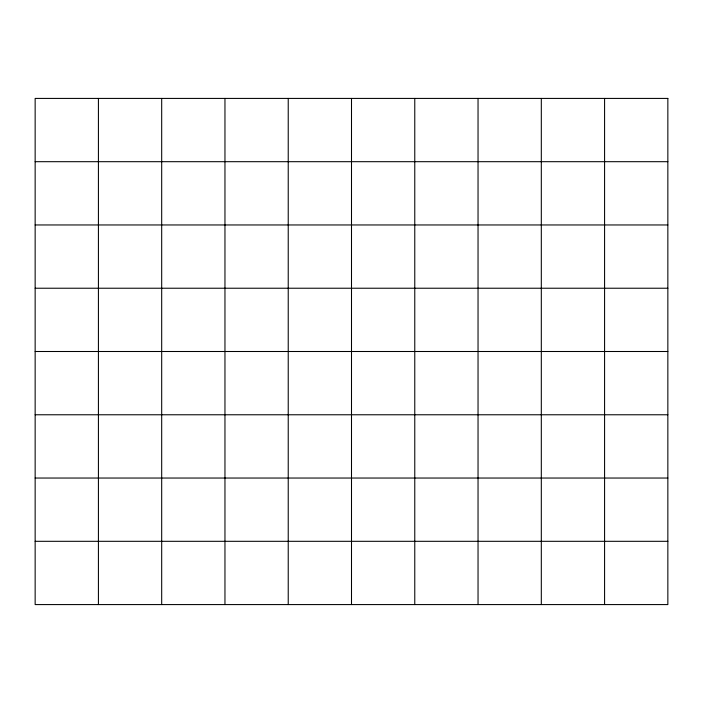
<?xml version="1.0" encoding="UTF-8"?>
<svg xmlns="http://www.w3.org/2000/svg" width="703" height="703" viewBox="0 0 703 703"><rect width="100%" height="100%" fill="white"/><g stroke="black" fill="none" stroke-linecap="round" stroke-linejoin="round"><path stroke-width="1.05" d="M35.15 161.69L667.85 161.69M35.15 224.96L667.85 224.96M35.15 288.23L667.85 288.23M35.15 351.5L667.85 351.5M35.15 414.77L667.85 414.77M35.15 478.04L667.85 478.04M35.15 541.31L667.85 541.31M604.58 98.42L604.58 604.58M541.31 98.42L541.31 604.58M478.04 98.42L478.04 604.58M414.77 98.42L414.77 604.58M351.5 98.42L351.5 604.58M288.23 98.42L288.23 604.58M224.96 98.42L224.96 604.58M161.69 98.42L161.69 604.58M98.42 98.42L98.42 604.58M667.85 98.42L35.15 98.42L35.15 604.58L667.85 604.58L667.85 98.42"/></g></svg>
